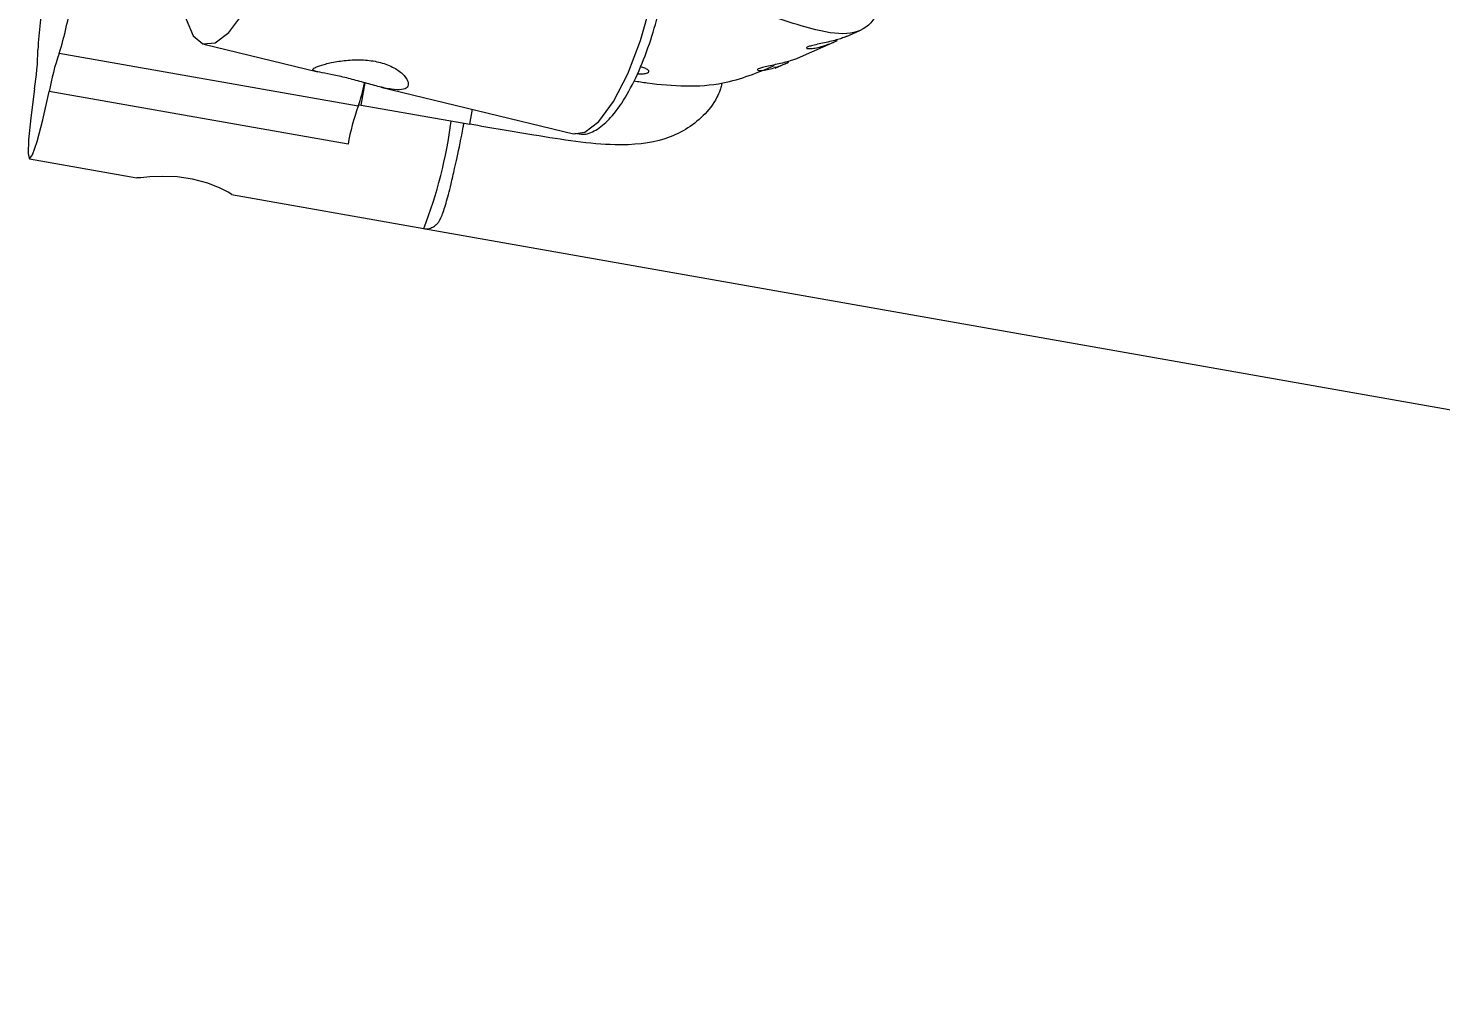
# Model space of a CAD drawing. Header units: millimetres. Extents: x 0 to 1189, y 0 to 841.
# Drawn here: x 622.37 to 632.59, y 540.17 to 547.24 of the extents above; entities that cross this region are included whole.
import ezdxf

# ---------------------------------------------------------------- set-up
doc = ezdxf.new("R2010")
doc.units = ezdxf.units.MM
doc.layers.get('0').update_dxf_attribs({"lineweight": 18})
doc.layers.add('尺寸线层', color=3, linetype='Continuous', lineweight=18)
doc.dimstyles.new('ISO-25', dxfattribs={"dimtxt": 2.5, "dimasz": 2.5, "dimexe": 1.25, "dimexo": 0.625, "dimtad": 1, "dimtxsty": 'Standard', "dimcen": 2.5, "dimdle": 5, "dimadec": 0, "dimazin": 0, "dimtfac": 1, "dimtmove": 0, "dimatfit": 3, "dimfxl": 1, "dimarcsym": 0})

# ---------------------------------------------------------------- blocks, each defined once
blk = doc.blocks.new('*X16')
at = {"layer": '尺寸线层', "linetype": 'Continuous'}
for points in [[(668.669, 617.13), (668.63, 612.994), (667.291, 613.23)], [(655.16, 540.519), (656.538, 544.419), (655.199, 544.655)]]:
    blk.add_hatch(color=0, dxfattribs=at).paths.add_polyline_path(points, flags=0)
at = {"layer": '尺寸线层', "color": 0, "linetype": 'Continuous'}
for p, q in [((666.554, 617.503), (670.638, 616.783)), ((668.669, 617.13), (655.16, 540.519)), ((625.228, 545.797), (657.13, 540.172))]:
    blk.add_line(p, q, dxfattribs=at)
at = {"layer": '尺寸线层', "color": 0, "insert": (658.421, 579.44), "char_height": 3.5, "width": 28.93855, "attachment_point": 5, "rotation": 80.0001}
blk.add_mtext('388,96', dxfattribs=at)

msp = doc.modelspace()

# ---------------------------------------------------------------- linework, layer by layer
at = {"color": 7, "linetype": 'Continuous', "lineweight": 15}
for p, q in [((627.9318, 547.0271), (628.2217, 547.156)), ((628.2866, 547.1848), (628.383, 547.2276)), ((624.754, 546.6803), (622.5915, 547.0616)), ((623.6376, 547.1291), (624.4618, 546.9296)), ((627.7717, 546.956), (627.8669, 546.9983)), ((624.7754, 546.6888), (624.8038, 546.8499)), ((624.681, 546.4055), (622.5184, 546.7868)), ((624.9171, 546.8194), (626.3111, 546.482)), ((624.7589, 546.6917), (624.7754, 546.6888)), ((624.7754, 546.6888), (625.5618, 546.5502)), ((625.5618, 546.5502), (625.5809, 546.6588)), ((622.3777, 546.2993), (623.1542, 546.1623)), ((623.8376, 546.0418), (625.2283, 545.7966))]:
    msp.add_line(p, q, dxfattribs=at)
for points in [[(623.4844, 547.4855), (623.5097, 547.31), (623.5598, 547.1891), (623.6312, 547.1309), (623.7192, 547.1393), (623.8179, 547.2138), (623.9207, 547.3494), (624.0206, 547.537), (624.1111, 547.764)], [(622.4122, 546.8056), (622.3857, 546.5978), (622.3705, 546.4377), (622.3678, 546.3359), (622.3777, 546.2993), (622.3995, 546.3303), (622.4317, 546.4269), (622.4723, 546.5825), (622.5184, 546.7868)], [(623.8379, 546.0434), (623.8413, 546.0429), (623.8146, 546.0592), (623.7562, 546.0885), (623.6669, 546.1238), (623.5567, 546.1535), (623.4446, 546.1698), (623.3401, 546.1739), (623.2481, 546.17), (623.1816, 546.1641), (623.1542, 546.1623)]]:
    msp.add_lwpolyline(points, dxfattribs=at)
at = {"color": 8, "linetype": 'Continuous', "lineweight": 15}
msp.add_lwpolyline([(626.3111, 546.482), (626.3927, 546.4923), (626.4954, 546.5711), (626.6023, 546.7155), (626.7055, 546.9152), (626.7977, 547.1557), (626.872, 547.4195)], dxfattribs=at)
at = {"color": 7, "linetype": 'Continuous', "lineweight": 15}
for centre, radius, start, end in [((624.9025, 546.9775), 2.4675, 168.29481, 177.41586), ((620.2364, 547.8003), 2.4682, 342.58488, 351.70352), ((620.7205, 547.0995), 1.7171, 350.14286, 359.64033), ((624.2086, 546.4845), 1.7169, 160.35924, 169.85747), ((623.7646, 547.0377), 1.052, 340.13954, 349.53415), ((626.3715, 546.103), 1.7174, 160.35917, 169.85522)]:
    msp.add_arc(centre, radius, start, end, dxfattribs=at)
at = {"color": 8, "linetype": 'Continuous', "lineweight": 15}
msp.add_arc((622.1648, 546.9954), 3.2897, 338.62896, 352.63785, dxfattribs=at)
at = {"color": 7, "linetype": 'Continuous', "lineweight": 15}
for points, knots in [([(628.551, 547.5899), (628.5519, 547.58), (628.5533, 547.5644), (628.5518, 547.5337), (628.5488, 547.5062), (628.5442, 547.4766), (628.5368, 547.4395), (628.5171, 547.3673), (628.4628, 547.2652), (628.3288, 547.1864), (628.0453, 547.2257), (627.6514, 547.3655), (627.3177, 547.4544), (627.1771, 547.4918)], [0, 0, 0, 0, 0.0327908, 0.051765, 0.0709237, 0.0871665, 0.1105067, 0.1545572, 0.301042, 0.6079417, 0.9216475, 1.3548691, 1.6704196, 1.6704196, 1.6704196, 1.6704196]), ([(626.3208, 546.4868), (626.3427, 546.4823), (626.4003, 546.4703), (626.4912, 546.5143), (626.5881, 546.5979), (626.6886, 546.7379), (626.7871, 546.9308), (626.8712, 547.1526), (626.9189, 547.3203), (626.9393, 547.4072), (626.9417, 547.4174)], [0, 0, 0, 0, 0.0900294, 0.2368002, 0.4013701, 0.6006901, 0.8003441, 0.9953147, 1.1778786, 1.2019643, 1.2019643, 1.2019643, 1.2019643]), ([(628.2866, 547.1848), (628.2865, 547.1848), (628.285, 547.1839), (628.2676, 547.177), (628.2349, 547.166), (628.1899, 547.1536), (628.1391, 547.1417), (628.0871, 547.1307), (628.0413, 547.1206), (628.0103, 547.1117), (627.9961, 547.1049), (627.9983, 547.1023), (627.9991, 547.1014)], [0, 0, 0, 0, 0.00088191, 0.03576603, 0.07049072, 0.10543923, 0.14140239, 0.17873169, 0.21630553, 0.25200899, 0.28525863, 0.30352029, 0.30352029, 0.30352029, 0.30352029]), ([(627.9999, 547.0992), (628.0045, 547.0982), (628.0141, 547.0961), (628.047, 547.0988), (628.0908, 547.1077), (628.1407, 547.1229), (628.1868, 547.1406), (628.2112, 547.1515), (628.2217, 547.1561)], [0, 0, 0, 0, 0.03775812, 0.07810113, 0.12013196, 0.16167482, 0.20159195, 0.23157622, 0.23157622, 0.23157622, 0.23157622]), ([(624.4475, 546.9631), (624.4375, 546.9575), (624.4176, 546.9463), (624.4363, 546.9348), (624.4893, 546.9237), (624.5756, 546.9078), (624.6819, 546.8833), (624.7933, 546.8529), (624.9013, 546.8224), (624.9987, 546.8004), (625.0732, 546.7965), (625.1148, 546.8154), (625.1211, 546.8528), (625.0925, 546.9023), (625.0285, 546.9544), (624.9338, 546.9955), (624.8223, 547.0163), (624.7069, 547.0176), (624.5969, 547.0045), (624.5013, 546.9832), (624.4652, 546.9697), (624.4475, 546.9631)], [0, 0, 0, 0, 0.0776451, 0.1551917, 0.235283, 0.3177668, 0.397319, 0.4730629, 0.5501059, 0.6313728, 0.7134797, 0.7918599, 0.8678654, 0.9459497, 1.0277572, 1.1094176, 1.186683, 1.2623742, 1.3415144, 1.42392, 1.5039557, 1.5039557, 1.5039557, 1.5039557]), ([(626.7478, 546.8639), (626.7804, 546.859), (626.9956, 546.8269), (627.3615, 546.8075), (627.6443, 546.9248), (627.7656, 546.975)], [0, 0, 0, 0, 0.0963561, 0.6362742, 1.041839, 1.041839, 1.041839, 1.041839]), ([(626.8476, 546.9221), (626.8519, 546.9251), (626.8607, 546.9309), (626.8525, 546.9429), (626.8315, 546.9552), (626.8077, 546.9629), (626.7965, 546.9666)], [0, 0, 0, 0, 0.022177876, 0.044347635, 0.066731677, 0.086429314, 0.086429314, 0.086429314, 0.086429314]), ([(627.9318, 547.0271), (627.9317, 547.0271), (627.9302, 547.0263), (627.9127, 547.0192), (627.8801, 547.0084), (627.8351, 546.9959), (627.7843, 546.984), (627.7322, 546.973), (627.6866, 546.9629), (627.655, 546.9539), (627.6407, 546.9464), (627.6427, 546.9409), (627.66, 546.9386), (627.692, 546.9411), (627.736, 546.95), (627.7859, 546.9652), (627.8319, 546.9829), (627.8564, 546.9938), (627.8669, 546.9984)], [0, 0, 0, 0, 0.00090602, 0.03667751, 0.07228684, 0.10812069, 0.14500061, 0.18328179, 0.22180785, 0.25842209, 0.29251629, 0.32581947, 0.36049061, 0.39753985, 0.43613295, 0.47428295, 0.51094153, 0.53847584, 0.53847584, 0.53847584, 0.53847584]), ([(627.3847, 546.849), (627.384, 546.8433), (627.3817, 546.8259), (627.3702, 546.7882), (627.3312, 546.7032), (627.2159, 546.5629), (626.9843, 546.4227), (626.5756, 546.3829), (626.0873, 546.4612), (625.7176, 546.5238), (625.5618, 546.5502)], [0, 0, 0, 0, 0.0142733, 0.0439589, 0.0999962, 0.2863153, 0.6766701, 1.0756818, 1.6267124, 2.028073, 2.028073, 2.028073, 2.028073]), ([(626.7737, 546.9146), (626.7826, 546.9144), (626.8068, 546.9136), (626.832, 546.9167), (626.8433, 546.9206), (626.8476, 546.9221)], [0, 0, 0, 0, 0.019764761, 0.054003558, 0.074730738, 0.074730738, 0.074730738, 0.074730738]), ([(625.4518, 546.2317), (625.4576, 546.257), (625.4776, 546.3434), (625.5012, 546.4614), (625.5179, 546.5484), (625.5197, 546.5576)], [0, 0, 0, 0, 0.09003098, 0.30719629, 0.33290277, 0.33290277, 0.33290277, 0.33290277]), ([(625.2255, 545.7989), (625.229, 545.7976), (625.2459, 545.7916), (625.2774, 545.798), (625.3081, 545.8135), (625.3287, 545.8332), (625.345, 545.8566), (625.3634, 545.8954), (625.3885, 545.9717), (625.4207, 546.0916), (625.4432, 546.1929), (625.4518, 546.2317)], [0, 0, 0, 0, 0.00729215, 0.03545027, 0.05928232, 0.08331958, 0.1140128, 0.17406692, 0.31413785, 0.4495275, 0.53374285, 0.53374285, 0.53374285, 0.53374285])]:
    msp.add_open_spline(points, degree=3, knots=knots, dxfattribs=at)

# ---------------------------------------------------------------- dimensions: what is measured, and where the dimension line sits
at = {"layer": '尺寸线层'}
dim = msp.add_linear_dim(base=(655.1602, 540.5189), p1=(666.5541, 617.5027), p2=(625.2283, 545.7966), angle=80.00005, dimstyle='ISO-25', override={"dimtxt": 3.5, "dimasz": 4.08, "dimexe": 2, "dimexo": 0, "dimgap": 1.524, "dimlfac": 5, "dimzin": 0, "dimsah": 1, "dimdle": 8.16, "dimadec": 2, "dimtfill": 1, "dimtolj": 1, "dimtzin": 8}, dxfattribs=at)
dim.commit()
dim.dimension.update_dxf_attribs({"geometry": '*X16', "text_midpoint": (658.4206, 579.4404)})

doc.saveas('drawing.dxf')
